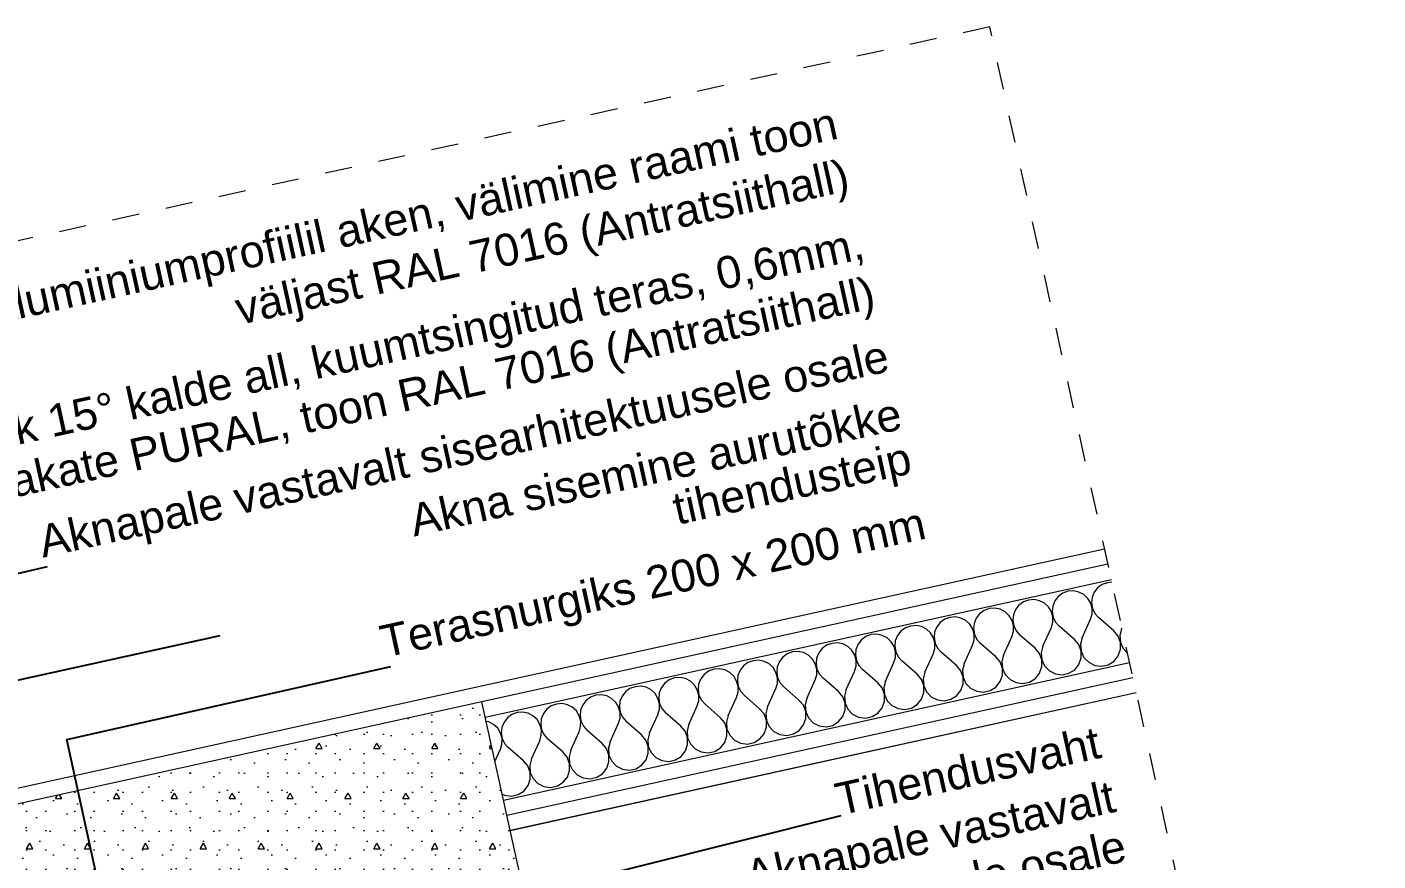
# Model space of a CAD drawing. Header units: millimetres. Extents: x 1638 to 3413, y -238 to 1458.
# Drawn here: x 2363 to 3413, y 809 to 1458 of the extents above; entities that cross this region are included whole.
import ezdxf

# ---------------------------------------------------------------- set-up
doc = ezdxf.new("R2010")
doc.units = ezdxf.units.MM
doc.header["$MEASUREMENT"] = 0
doc.linetypes.add('Dashed', pattern=[42.333333, 21.166667, -21.166667])
for name, color, linetype, lineweight in [('0_Pen_No__1', 7, 'Continuous', 13), ('Annotation - Label_Pen_No__2', 8, 'Continuous', 15), ('New_Structural - Bearing_Pen_No__1', 7, 'Continuous', 13)]:
    doc.layers.add(name, color=color, linetype=linetype, lineweight=lineweight)
doc.styles.add('GENERATED_STYLE_1', font='')
doc.styles.get('GENERATED_STYLE_1').set_extended_font_data('Arial')
doc.dimstyles.new('GENERATED_STYLE__2', dxfattribs={"dimtxt": 0.18, "dimasz": 7.6, "dimexe": 0.18, "dimexo": 0.0625, "dimgap": 0, "dimtad": 0, "dimtih": 1, "dimtoh": 1, "dimdec": 4, "dimzin": 0, "dimdsep": 46, "dimcen": 0.09, "dimadec": 0, "dimazin": 0, "dimtfac": 1, "dimtdec": 4, "dimtmove": 0, "dimatfit": 3, "dimldrblk": 'ARROWHEAD_14', "dimfxl": 0, "dimtolj": 1, "dimtzin": 0, "dimarcsym": 0})
pattern_1 = [(0, (0, 0), (0, 77.9423), [4.875, -40.125]), (0, (22.5, 38.97), (0, 77.9423), [4.875, -40.125]), (60, (0, 0), (-67.5, 38.9711), [4.875, -40.125]), (60, (45, 0), (-67.5, 38.9711), [4.875, -40.125]), (120, (4.875, 0), (67.5, 38.9711), [4.875, -40.125]), (120, (49.875, 0), (67.5, 38.9711), [4.875, -40.125]), (0, (0, 7.5), (0, 15), [0, -15, 0, -22.5]), (45, (7.5, 7.5), (-10.6066, 10.6066), [0, -11.25, 0, -18.75])]

# ---------------------------------------------------------------- blocks, each defined once
blk = doc.blocks.new('*X3')
at = {"layer": 'New_Structural - Bearing_Pen_No__1', "color": 7, "linetype": 'Continuous', "lineweight": 13}
for p, q in [((3195.4, 1021.3), (3192.8, 1017.9)), ((3198.9, 1023.9), (3195.4, 1021.3)), ((3203, 1025.4), (3198.9, 1023.9)), ((3206.6, 1025.7), (3203, 1025.4)), ((3137.7, 1010.4), (3134.2, 1007.9)), ((3141.8, 1011.9), (3137.7, 1010.4)), ((3146.1, 1012.3), (3141.8, 1011.9)), ((3150.3, 1011.4), (3146.1, 1012.3)), ((3154.2, 1009.4), (3150.3, 1011.4)), ((3157.3, 1006.5), (3154.2, 1009.4)), ((3162.2, 1011.2), (3160.5, 1007.2)), ((3164.8, 1014.6), (3162.2, 1011.2)), ((3168.3, 1017.2), (3164.8, 1014.6)), ((3172.4, 1018.7), (3168.3, 1017.2)), ((3176.7, 1019), (3172.4, 1018.7)), ((3180.9, 1018.1), (3176.7, 1019)), ((3184.8, 1016.2), (3180.9, 1018.1)), ((3187.9, 1013.2), (3184.8, 1016.2)), ((3190.1, 1009.5), (3187.9, 1013.2)), ((3191.3, 1005.3), (3190.1, 1009.5)), ((3191.1, 1013.9), (3190.7, 1009.6)), ((3190.7, 1009.6), (3191.4, 1005.4)), ((3192.8, 1017.9), (3191.1, 1013.9)), ((3080.6, 998.4), (3076.5, 996.9)), ((3084.9, 998.8), (3080.6, 998.4)), ((3089.1, 997.9), (3084.9, 998.8)), ((3103.6, 1001.1), (3101, 997.7)), ((3107.1, 1003.7), (3103.6, 1001.1)), ((3111.2, 1005.2), (3107.1, 1003.7)), ((3115.5, 1005.5), (3111.2, 1005.2)), ((3119.7, 1004.7), (3115.5, 1005.5)), ((3123.6, 1002.7), (3119.7, 1004.7)), ((3126.7, 999.7), (3123.6, 1002.7)), ((3128.9, 996), (3126.7, 999.7)), ((3129.9, 1000.4), (3129.5, 996.1)), ((3131.6, 1004.5), (3129.9, 1000.4)), ((3134.2, 1007.9), (3131.6, 1004.5)), ((3159.5, 1002.8), (3157.3, 1006.5)), ((3160.7, 998.6), (3159.5, 1002.8)), ((3160.5, 1007.2), (3160.1, 1002.9)), ((3160.1, 1002.9), (3160.8, 998.6)), ((3160.6, 994.3), (3160.7, 998.6)), ((3160.8, 998.6), (3162.7, 994.7)), ((3190, 996.9), (3191.2, 1001)), ((3191.2, 1001), (3191.3, 1005.3)), ((3191.4, 1005.4), (3193.3, 1001.5)), ((3193.3, 1001.5), (3196.1, 998.2)), ((3208, 988), (3196.1, 998.2)), ((3042.4, 987.6), (3039.8, 984.2)), ((3045.9, 990.2), (3042.4, 987.6)), ((3050, 991.7), (3045.9, 990.2)), ((3054.3, 992), (3050, 991.7)), ((3058.5, 991.2), (3054.3, 992)), ((3062.4, 989.2), (3058.5, 991.2)), ((3065.5, 986.3), (3062.4, 989.2)), ((3070.4, 991), (3068.7, 987)), ((3073, 994.4), (3070.4, 991)), ((3076.5, 996.9), (3073, 994.4)), ((3093, 995.9), (3089.1, 997.9)), ((3096.1, 993), (3093, 995.9)), ((3098.3, 989.3), (3096.1, 993)), ((3099.5, 985.1), (3098.3, 989.3)), ((3099.3, 993.7), (3098.9, 989.4)), ((3098.9, 989.4), (3099.6, 985.1)), ((3101, 997.7), (3099.3, 993.7)), ((3130.1, 991.9), (3128.9, 996)), ((3129.5, 996.1), (3130.2, 991.9)), ((3130, 987.5), (3130.1, 991.9)), ((3130.2, 991.9), (3132.1, 988)), ((3132.1, 988), (3134.9, 984.7)), ((3152.9, 975.9), (3159.4, 990.1)), ((3159.4, 990.1), (3160.6, 994.3)), ((3162.7, 994.7), (3165.5, 991.5)), ((3177.4, 981.3), (3165.5, 991.5)), ((3183.5, 982.6), (3190, 996.9)), ((3211.4, 983.9), (3208, 988)), ((3214.1, 989.3), (3212.8, 984.2)), ((3214.1, 989.3), (3214.4, 990.1)), ((2988.8, 978.2), (2984.7, 976.7)), ((2993.1, 978.6), (2988.8, 978.2)), ((2997.3, 977.7), (2993.1, 978.6)), ((3001.2, 975.7), (2997.3, 977.7)), ((3009.2, 977.5), (3007.5, 973.5)), ((3011.8, 980.9), (3009.2, 977.5)), ((3015.3, 983.5), (3011.8, 980.9)), ((3019.4, 985), (3015.3, 983.5)), ((3023.7, 985.3), (3019.4, 985)), ((3027.9, 984.4), (3023.7, 985.3)), ((3031.8, 982.5), (3027.9, 984.4)), ((3034.9, 979.5), (3031.8, 982.5)), ((3037.1, 975.8), (3034.9, 979.5)), ((3038.1, 980.2), (3037.7, 975.9)), ((3039.8, 984.2), (3038.1, 980.2)), ((3067.7, 982.6), (3065.5, 986.3)), ((3068.9, 978.4), (3067.7, 982.6)), ((3068.7, 987), (3068.3, 982.7)), ((3068.3, 982.7), (3069, 978.4)), ((3068.8, 974.1), (3068.9, 978.4)), ((3069, 978.4), (3070.9, 974.5)), ((3098.2, 976.7), (3099.4, 980.8)), ((3099.4, 980.8), (3099.5, 985.1)), ((3099.6, 985.1), (3101.5, 981.2)), ((3101.5, 981.2), (3104.3, 978)), ((3116.2, 967.8), (3104.3, 978)), ((3122.3, 969.1), (3128.8, 983.4)), ((3128.8, 983.4), (3130, 987.5)), ((3146.8, 974.5), (3134.9, 984.7)), ((3180.8, 977.2), (3177.4, 981.3)), ((3182.6, 972.2), (3180.8, 977.2)), ((3183.5, 982.6), (3182.2, 977.5)), ((3182.2, 977.5), (3182.6, 972.2)), ((3213.2, 978.9), (3211.4, 983.9)), ((3212.8, 984.2), (3213.2, 978.9)), ((3213.2, 978.9), (3215.4, 974.1)), ((3213.2, 973.6), (3213.2, 978.9)), ((2950.6, 967.4), (2948, 964)), ((2954.1, 970), (2950.6, 967.4)), ((2958.2, 971.5), (2954.1, 970)), ((2962.5, 971.8), (2958.2, 971.5)), ((2966.7, 971), (2962.5, 971.8)), ((2970.6, 969), (2966.7, 971)), ((2973.7, 966), (2970.6, 969)), ((2976.9, 966.8), (2976.5, 962.5)), ((2978.6, 970.8), (2976.9, 966.8)), ((2981.2, 974.2), (2978.6, 970.8)), ((2984.7, 976.7), (2981.2, 974.2)), ((3004.3, 972.8), (3001.2, 975.7)), ((3006.5, 969.1), (3004.3, 972.8)), ((3007.7, 964.9), (3006.5, 969.1)), ((3007.5, 973.5), (3007.1, 969.2)), ((3007.1, 969.2), (3007.8, 964.9)), ((3037, 963.2), (3038.2, 967.3)), ((3038.3, 971.6), (3037.1, 975.8)), ((3037.7, 975.9), (3038.4, 971.7)), ((3038.2, 967.3), (3038.3, 971.6)), ((3038.4, 971.7), (3040.3, 967.8)), ((3040.3, 967.8), (3043.1, 964.5)), ((3061.1, 955.7), (3067.6, 969.9)), ((3067.6, 969.9), (3068.8, 974.1)), ((3070.9, 974.5), (3073.7, 971.3)), ((3085.6, 961), (3073.7, 971.3)), ((3091.7, 962.4), (3098.2, 976.7)), ((3119.6, 963.7), (3116.2, 967.8)), ((3122.3, 969.1), (3121, 964)), ((3150.2, 970.4), (3146.8, 974.5)), ((3152, 965.4), (3150.2, 970.4)), ((3152.9, 975.9), (3151.6, 970.7)), ((3151.6, 970.7), (3152, 965.4)), ((3180.9, 961.8), (3182.6, 966.9)), ((3182.6, 972.2), (3184.8, 967.3)), ((3182.6, 966.9), (3182.6, 972.2)), ((3184.8, 967.3), (3188.5, 963.5)), ((3208.2, 964.4), (3211.5, 968.6)), ((3211.5, 968.6), (3213.2, 973.6)), ((3215.4, 974.1), (3218.7, 970.6)), ((2892.9, 956.5), (2889.4, 953.9)), ((2897, 958), (2892.9, 956.5)), ((2901.3, 958.3), (2897, 958)), ((2905.5, 957.5), (2901.3, 958.3)), ((2909.4, 955.5), (2905.5, 957.5)), ((2917.4, 957.3), (2915.7, 953.3)), ((2920, 960.7), (2917.4, 957.3)), ((2923.5, 963.2), (2920, 960.7)), ((2927.6, 964.7), (2923.5, 963.2)), ((2931.9, 965.1), (2927.6, 964.7)), ((2936.1, 964.2), (2931.9, 965.1)), ((2940, 962.3), (2936.1, 964.2)), ((2943.1, 959.3), (2940, 962.3)), ((2945.3, 955.6), (2943.1, 959.3)), ((2946.3, 960), (2945.9, 955.7)), ((2948, 964), (2946.3, 960)), ((2975.9, 962.3), (2973.7, 966)), ((2977.1, 958.2), (2975.9, 962.3)), ((2976.5, 962.5), (2977.2, 958.2)), ((2977, 953.8), (2977.1, 958.2)), ((2977.2, 958.2), (2979.1, 954.3)), ((2999.9, 942.2), (3006.4, 956.4)), ((3006.4, 956.4), (3007.6, 960.6)), ((3007.6, 960.6), (3007.7, 964.9)), ((3007.8, 964.9), (3009.7, 961)), ((3009.7, 961), (3012.5, 957.8)), ((3024.4, 947.6), (3012.5, 957.8)), ((3030.5, 948.9), (3037, 963.2)), ((3055, 954.3), (3043.1, 964.5)), ((3089, 956.9), (3085.6, 961)), ((3090.8, 952), (3089, 956.9)), ((3091.7, 962.4), (3090.4, 957.3)), ((3090.4, 957.3), (3090.8, 952)), ((3121.4, 958.7), (3119.6, 963.7)), ((3121, 964), (3121.4, 958.7)), ((3121.4, 958.7), (3123.6, 953.9)), ((3121.4, 953.4), (3121.4, 958.7)), ((3150.3, 955.1), (3152, 960.1)), ((3152, 965.4), (3154.2, 960.6)), ((3152, 960.1), (3152, 965.4)), ((3154.2, 960.6), (3157.9, 956.8)), ((3157.9, 956.8), (3162.6, 954.4)), ((3173.1, 954.9), (3177.6, 957.7)), ((3177.6, 957.7), (3180.9, 961.8)), ((3188.5, 963.5), (3193.2, 961.1)), ((3193.2, 961.1), (3198.5, 960.5)), ((3198.5, 960.5), (3203.7, 961.6)), ((3203.7, 961.6), (3208.2, 964.4)), ((2858.8, 947.2), (2856.2, 943.8)), ((2862.3, 949.8), (2858.8, 947.2)), ((2866.4, 951.3), (2862.3, 949.8)), ((2870.7, 951.6), (2866.4, 951.3)), ((2874.9, 950.8), (2870.7, 951.6)), ((2878.8, 948.8), (2874.9, 950.8)), ((2881.9, 945.8), (2878.8, 948.8)), ((2884.1, 942.1), (2881.9, 945.8)), ((2885.1, 946.5), (2884.7, 942.2)), ((2886.8, 950.5), (2885.1, 946.5)), ((2889.4, 953.9), (2886.8, 950.5)), ((2912.5, 952.6), (2909.4, 955.5)), ((2914.7, 948.9), (2912.5, 952.6)), ((2915.9, 944.7), (2914.7, 948.9)), ((2915.7, 953.3), (2915.3, 949)), ((2915.3, 949), (2916, 944.7)), ((2945.2, 943), (2946.4, 947.1)), ((2946.5, 951.4), (2945.3, 955.6)), ((2945.9, 955.7), (2946.6, 951.5)), ((2946.4, 947.1), (2946.5, 951.4)), ((2946.6, 951.5), (2948.5, 947.6)), ((2948.5, 947.6), (2951.3, 944.3)), ((2969.3, 935.4), (2975.8, 949.7)), ((2975.8, 949.7), (2977, 953.8)), ((2979.1, 954.3), (2981.9, 951)), ((2993.8, 940.8), (2981.9, 951)), ((3027.8, 943.5), (3024.4, 947.6)), ((3030.5, 948.9), (3029.2, 943.8)), ((3058.4, 950.2), (3055, 954.3)), ((3060.2, 945.2), (3058.4, 950.2)), ((3061.1, 955.7), (3059.8, 950.5)), ((3059.8, 950.5), (3060.2, 945.2)), ((3089.1, 941.6), (3090.8, 946.6)), ((3090.8, 952), (3093, 947.1)), ((3090.8, 946.6), (3090.8, 952)), ((3093, 947.1), (3096.7, 943.3)), ((3116.4, 944.2), (3119.7, 948.4)), ((3119.7, 948.4), (3121.4, 953.4)), ((3123.6, 953.9), (3127.3, 950)), ((3127.3, 950), (3132, 947.7)), ((3132, 947.7), (3137.3, 947)), ((3137.3, 947), (3142.5, 948.1)), ((3142.5, 948.1), (3147, 950.9)), ((3147, 950.9), (3150.3, 955.1)), ((3162.6, 954.4), (3167.9, 953.7)), ((3167.9, 953.7), (3173.1, 954.9)), ((2801.1, 936.3), (2797.6, 933.7)), ((2805.2, 937.8), (2801.1, 936.3)), ((2809.5, 938.1), (2805.2, 937.8)), ((2813.7, 937.3), (2809.5, 938.1)), ((2817.5, 935.3), (2813.7, 937.3)), ((2820.7, 932.3), (2817.5, 935.3)), ((2825.6, 937.1), (2823.9, 933.1)), ((2828.2, 940.5), (2825.6, 937.1)), ((2831.7, 943), (2828.2, 940.5)), ((2835.8, 944.5), (2831.7, 943)), ((2840.1, 944.9), (2835.8, 944.5)), ((2844.3, 944), (2840.1, 944.9)), ((2848.2, 942), (2844.3, 944)), ((2851.3, 939.1), (2848.2, 942)), ((2853.5, 935.4), (2851.3, 939.1)), ((2854.7, 931.2), (2853.5, 935.4)), ((2854.5, 939.8), (2854.1, 935.5)), ((2854.1, 935.5), (2854.8, 931.2)), ((2856.2, 943.8), (2854.5, 939.8)), ((2885.3, 937.9), (2884.1, 942.1)), ((2884.7, 942.2), (2885.4, 938)), ((2885.2, 933.6), (2885.3, 937.9)), ((2885.4, 938), (2887.3, 934.1)), ((2908.1, 922), (2914.6, 936.2)), ((2914.6, 936.2), (2915.8, 940.4)), ((2915.8, 940.4), (2915.9, 944.7)), ((2916, 944.7), (2917.9, 940.8)), ((2917.9, 940.8), (2920.7, 937.6)), ((2932.6, 927.3), (2920.7, 937.6)), ((2938.7, 928.7), (2945.2, 943)), ((2963.2, 934.1), (2951.3, 944.3)), ((2969.3, 935.4), (2968, 930.3)), ((2997.2, 936.7), (2993.8, 940.8)), ((2999, 931.7), (2997.2, 936.7)), ((2999.9, 942.2), (2998.6, 937)), ((2998.6, 937), (2999, 931.7)), ((3029.6, 938.5), (3027.8, 943.5)), ((3029.2, 943.8), (3029.6, 938.5)), ((3029.6, 938.5), (3031.8, 933.6)), ((3029.6, 933.2), (3029.6, 938.5)), ((3058.5, 934.9), (3060.2, 939.9)), ((3060.2, 945.2), (3062.4, 940.4)), ((3060.2, 939.9), (3060.2, 945.2)), ((3062.4, 940.4), (3066.1, 936.6)), ((3066.1, 936.6), (3070.8, 934.2)), ((3081.3, 934.7), (3085.8, 937.5)), ((3085.8, 937.5), (3089.1, 941.6)), ((3096.7, 943.3), (3101.4, 940.9)), ((3101.4, 940.9), (3106.7, 940.3)), ((3106.7, 940.3), (3111.9, 941.4)), ((3111.9, 941.4), (3116.4, 944.2)), ((2748.3, 924.6), (2744, 924.3)), ((2752.5, 923.8), (2748.3, 924.6)), ((2767, 927), (2764.4, 923.6)), ((2770.5, 929.5), (2767, 927)), ((2774.6, 931), (2770.5, 929.5)), ((2778.9, 931.4), (2774.6, 931)), ((2783.1, 930.5), (2778.9, 931.4)), ((2786.9, 928.6), (2783.1, 930.5)), ((2790.1, 925.6), (2786.9, 928.6)), ((2792.3, 921.9), (2790.1, 925.6)), ((2793.3, 926.3), (2792.9, 922)), ((2795, 930.3), (2793.3, 926.3)), ((2797.6, 933.7), (2795, 930.3)), ((2822.9, 928.6), (2820.7, 932.3)), ((2824.1, 924.5), (2822.9, 928.6)), ((2823.9, 933.1), (2823.5, 928.8)), ((2823.5, 928.8), (2824.2, 924.5)), ((2853.4, 922.7), (2854.6, 926.9)), ((2854.6, 926.9), (2854.7, 931.2)), ((2854.8, 931.2), (2856.7, 927.3)), ((2856.7, 927.3), (2859.5, 924.1)), ((2877.5, 915.2), (2884, 929.5)), ((2884, 929.5), (2885.2, 933.6)), ((2887.3, 934.1), (2890.1, 930.8)), ((2902, 920.6), (2890.1, 930.8)), ((2936, 923.3), (2932.6, 927.3)), ((2938.7, 928.7), (2937.4, 923.6)), ((2966.6, 930), (2963.2, 934.1)), ((2968.4, 925), (2966.6, 930)), ((2968, 930.3), (2968.4, 925)), ((2968.4, 925), (2970.6, 920.2)), ((2968.4, 919.7), (2968.4, 925)), ((2997.3, 921.4), (2999, 926.4)), ((2999, 931.7), (3001.2, 926.9)), ((2999, 926.4), (2999, 931.7)), ((3001.2, 926.9), (3004.9, 923.1)), ((3024.6, 924), (3027.9, 928.1)), ((3027.9, 928.1), (3029.6, 933.2)), ((3031.8, 933.6), (3035.5, 929.8)), ((3035.5, 929.8), (3040.2, 927.4)), ((3040.2, 927.4), (3045.5, 926.8)), ((3045.5, 926.8), (3050.7, 927.9)), ((3050.7, 927.9), (3055.2, 930.7)), ((3055.2, 930.7), (3058.5, 934.9)), ((3070.8, 934.2), (3076.1, 933.5)), ((3076.1, 933.5), (3081.3, 934.7)), ((2721.9, 917.1), (2719.9, 917.5)), ((2725.7, 915.1), (2721.9, 917.1)), ((2728.9, 912.1), (2725.7, 915.1)), ((2733.8, 916.8), (2732.1, 912.8)), ((2736.4, 920.3), (2733.8, 916.8)), ((2739.9, 922.8), (2736.4, 920.3)), ((2744, 924.3), (2739.9, 922.8)), ((2756.3, 921.8), (2752.5, 923.8)), ((2759.5, 918.9), (2756.3, 921.8)), ((2761.7, 915.2), (2759.5, 918.9)), ((2762.9, 911), (2761.7, 915.2)), ((2762.7, 919.6), (2762.3, 915.3)), ((2762.3, 915.3), (2763, 911)), ((2764.4, 923.6), (2762.7, 919.6)), ((2793.5, 917.7), (2792.3, 921.9)), ((2792.9, 922), (2793.6, 917.8)), ((2793.4, 913.4), (2793.5, 917.7)), ((2793.6, 917.8), (2795.5, 913.9)), ((2816.3, 901.7), (2822.8, 916)), ((2822.8, 916), (2824, 920.1)), ((2824, 920.1), (2824.1, 924.5)), ((2824.2, 924.5), (2826.1, 920.6)), ((2826.1, 920.6), (2828.9, 917.4)), ((2840.8, 907.1), (2828.9, 917.4)), ((2846.9, 908.5), (2853.4, 922.7)), ((2871.4, 913.9), (2859.5, 924.1)), ((2877.5, 915.2), (2876.2, 910.1)), ((2905.4, 916.5), (2902, 920.6)), ((2907.2, 911.5), (2905.4, 916.5)), ((2908.1, 922), (2906.8, 916.8)), ((2906.8, 916.8), (2907.2, 911.5)), ((2937.8, 918.3), (2936, 923.3)), ((2937.4, 923.6), (2937.8, 918.3)), ((2937.8, 918.3), (2940, 913.4)), ((2937.8, 913), (2937.8, 918.3)), ((2963.4, 910.5), (2966.7, 914.7)), ((2966.7, 914.7), (2968.4, 919.7)), ((2970.6, 920.2), (2974.3, 916.3)), ((2974.3, 916.3), (2979, 914)), ((2984.3, 913.3), (2989.5, 914.4)), ((2989.5, 914.4), (2994, 917.3)), ((2994, 917.3), (2997.3, 921.4)), ((3004.9, 923.1), (3009.6, 920.7)), ((3009.6, 920.7), (3014.9, 920)), ((3014.9, 920), (3020.1, 921.2)), ((3020.1, 921.2), (3024.6, 924)), ((2731.1, 908.4), (2728.9, 912.1)), ((2732.3, 904.3), (2731.1, 908.4)), ((2732.1, 912.8), (2731.7, 908.5)), ((2731.7, 908.5), (2732.4, 904.3)), ((2732.2, 899.9), (2732.3, 904.3)), ((2732.4, 904.3), (2734.3, 900.4)), ((2761.6, 902.5), (2762.8, 906.7)), ((2762.8, 906.7), (2762.9, 911)), ((2763, 911), (2764.9, 907.1)), ((2764.9, 907.1), (2767.7, 903.9)), ((2779.6, 893.7), (2767.7, 903.9)), ((2785.7, 895), (2792.2, 909.3)), ((2792.2, 909.3), (2793.4, 913.4)), ((2795.5, 913.9), (2798.3, 910.6)), ((2810.2, 900.4), (2798.3, 910.6)), ((2844.2, 903), (2840.8, 907.1)), ((2846.9, 908.5), (2845.6, 903.3)), ((2874.8, 909.8), (2871.4, 913.9)), ((2876.6, 904.8), (2874.8, 909.8)), ((2876.2, 910.1), (2876.6, 904.8)), ((2876.6, 904.8), (2878.8, 900)), ((2876.6, 899.5), (2876.6, 904.8)), ((2905.5, 901.2), (2907.2, 906.2)), ((2907.2, 911.5), (2909.4, 906.7)), ((2907.2, 906.2), (2907.2, 911.5)), ((2909.4, 906.7), (2913.1, 902.9)), ((2928.3, 901), (2932.8, 903.8)), ((2932.8, 903.8), (2936.1, 907.9)), ((2936.1, 907.9), (2937.8, 913)), ((2940, 913.4), (2943.7, 909.6)), ((2943.7, 909.6), (2948.4, 907.2)), ((2948.4, 907.2), (2953.7, 906.6)), ((2953.7, 906.6), (2958.9, 907.7)), ((2958.9, 907.7), (2963.4, 910.5)), ((2979, 914), (2984.3, 913.3)), ((2726.7, 886.4), (2731, 895.8)), ((2731, 895.8), (2732.2, 899.9)), ((2734.3, 900.4), (2737.1, 897.1)), ((2749, 886.9), (2737.1, 897.1)), ((2755.1, 888.3), (2761.6, 902.5)), ((2783, 889.6), (2779.6, 893.7)), ((2785.7, 895), (2784.4, 889.9)), ((2813.6, 896.3), (2810.2, 900.4)), ((2815.4, 891.3), (2813.6, 896.3)), ((2816.3, 901.7), (2815, 896.6)), ((2815, 896.6), (2815.4, 891.3)), ((2846, 898), (2844.2, 903)), ((2845.6, 903.3), (2846, 898.1)), ((2846, 898.1), (2848.2, 893.2)), ((2846, 892.7), (2846, 898)), ((2848.2, 893.2), (2851.9, 889.4)), ((2871.6, 890.3), (2874.9, 894.5)), ((2874.9, 894.5), (2876.6, 899.5)), ((2878.8, 900), (2882.5, 896.1)), ((2882.5, 896.1), (2887.2, 893.7)), ((2887.2, 893.7), (2892.5, 893.1)), ((2892.5, 893.1), (2897.7, 894.2)), ((2897.7, 894.2), (2902.2, 897)), ((2902.2, 897), (2905.5, 901.2)), ((2913.1, 902.9), (2917.8, 900.5)), ((2917.8, 900.5), (2923.1, 899.8)), ((2923.1, 899.8), (2928.3, 901)), ((2752.4, 882.8), (2749, 886.9)), ((2754.2, 877.8), (2752.4, 882.8)), ((2755.1, 888.3), (2753.8, 883.1)), ((2753.8, 883.1), (2754.2, 877.8)), ((2784.8, 884.6), (2783, 889.6)), ((2784.4, 889.9), (2784.8, 884.6)), ((2784.8, 884.6), (2787, 879.7)), ((2784.8, 879.3), (2784.8, 884.6)), ((2813.7, 881), (2815.4, 886)), ((2815.4, 891.3), (2817.6, 886.5)), ((2815.4, 886), (2815.4, 891.3)), ((2817.6, 886.5), (2821.3, 882.6)), ((2821.3, 882.6), (2826, 880.3)), ((2836.5, 880.7), (2841, 883.6)), ((2841, 883.6), (2844.3, 887.7)), ((2844.3, 887.7), (2846, 892.7)), ((2851.9, 889.4), (2856.6, 887)), ((2856.6, 887), (2861.9, 886.3)), ((2861.9, 886.3), (2867.1, 887.5)), ((2867.1, 887.5), (2871.6, 890.3)), ((2752.5, 867.5), (2754.2, 872.5)), ((2754.2, 877.8), (2756.4, 873)), ((2754.2, 872.5), (2754.2, 877.8)), ((2756.4, 873), (2760.1, 869.2)), ((2779.8, 870.1), (2783.1, 874.2)), ((2783.1, 874.2), (2784.8, 879.3)), ((2787, 879.7), (2790.7, 875.9)), ((2790.7, 875.9), (2795.4, 873.5)), ((2795.4, 873.5), (2800.7, 872.9)), ((2800.7, 872.9), (2805.9, 874)), ((2805.9, 874), (2810.4, 876.8)), ((2810.4, 876.8), (2813.7, 881)), ((2826, 880.3), (2831.3, 879.6)), ((2831.3, 879.6), (2836.5, 880.7)), ((2744.7, 860.5), (2749.2, 863.3)), ((2749.2, 863.3), (2752.5, 867.5)), ((2760.1, 869.2), (2764.8, 866.8)), ((2764.8, 866.8), (2770.1, 866.1)), ((2770.1, 866.1), (2775.3, 867.3)), ((2775.3, 867.3), (2779.8, 870.1)), ((2732.3, 861), (2734.2, 860)), ((2734.2, 860), (2739.5, 859.4)), ((2739.5, 859.4), (2744.7, 860.5))]:
    blk.add_line(p, q, dxfattribs=at)
blk = doc.blocks.new('ARROWHEAD_14')
at = {"color": 0, "linetype": 'Continuous', "lineweight": 0}
blk.add_line((0, 0), (-1, 0), dxfattribs=at)
at = {"color": 0, "linetype": 'Continuous', "lineweight": 0, "flags": 128}
blk.add_lwpolyline([(-0.9093, 0.525), (0, 0), (-0.9093, -0.525)], dxfattribs=at)

msp = doc.modelspace()

# ---------------------------------------------------------------- hatches: boundary and pattern name
at = {"layer": 'New_Structural - Bearing_Pen_No__1', "linetype": 'Continuous', "lineweight": 13}
h = msp.add_hatch(dxfattribs=at)
h.set_pattern_fill('Lightweight_Concrete_0001', style=0, pattern_type=2)
h.set_pattern_definition(pattern_1)
h.paths.add_polyline_path([(2716.5, 932.7), (2531.5, 891.9), (2572.4, 706.4), (2757.4, 747.1)])
h = msp.add_hatch(dxfattribs=at)
h.set_pattern_fill('Lightweight_Concrete_0001', style=0, pattern_type=2)
h.set_pattern_definition(pattern_1)
h.paths.add_polyline_path([(2531.5, 891.9), (2273.5, 835.1), (2314.3, 649.5), (2572.4, 706.4)])

# ---------------------------------------------------------------- linework, layer by layer
at = {"layer": '0_Pen_No__1', "color": 7, "linetype": 'Dashed', "lineweight": 13}
msp.add_lwpolyline([(3111.5, 1457.7), (1638.1, 1133.2), (1940.1, -238.1), (3413.5, 86.4)], close=True, dxfattribs=at)
at = {"layer": 'New_Structural - Bearing_Pen_No__1', "color": 7, "linetype": 'Continuous', "lineweight": 13}
for p, q in [((3200.9, 1051.6), (2714, 944.4)), ((3203.5, 1039.9), (2716.5, 932.7)), ((3206.2, 1027.7), (2719.2, 920.5)), ((2733.4, 856.2), (3220.3, 963.4)), ((2736, 844.5), (3222.9, 951.7)), ((2714, 944.4), (2270.9, 846.8)), ((2738.6, 832.8), (3225.5, 940))]:
    msp.add_line(p, q, dxfattribs=at)
for points in [[(2738.6, 832.7), (3225.5, 939.9)], [(2716.5, 932.7), (2273.5, 835.1)], [(2757.4, 747.1), (2716.5, 932.7)]]:
    msp.add_lwpolyline(points, dxfattribs=at)

# ---------------------------------------------------------------- block references
msp.add_blockref('*X3', (0, 0), dxfattribs=at)

# ---------------------------------------------------------------- texts
at = {"layer": 'Annotation - Label_Pen_No__2', "color": 8, "linetype": 'Continuous', "lineweight": 15, "char_height": 25, "attachment_point": 9, "style": 'GENERATED_STYLE_1'}
for s, insert, width, rotation, line_spacing_factor in [('\\A1;{\\pqr;\\fArial|b0|i0|c0|p34; \\fArial|b0|i0|c0|p34;3-kordne puitalumiiniumprofiilil aken, välimine raami toon väljast RAL 7016 (Antratsiithall)}', (3005.5, 1323.3), 977.865, 12.4199, 0.994376), ('\\A1;{\\pqr;\\fArial|b0|i0|c0|p34;Aknaplekk 15° kalde all, kuumtsingitud teras, 0,6mm, pinnakate PURAL, toon RAL 7016 (Antratsiithall)}', (3025.6, 1232), 971.47, 12.4199, 0.946384), ('\\A1;{\\pqr;\\fArial|b0|i0|c0|p34;Akna sisemine aurutõkke tihendusteip}', (3054, 1103.4), 553.837, 12.4193, 0.844679), ('\\A1;{\\pqr;\\fArial|b0|i0|c0|p34;A\\fArial|b0|i0|c0|p34;knapale vastavalt sisearhitektuusele osale}', (3219.4, 808.7), 447.583, 12.42, 0.942728)]:
    msp.add_mtext(s, dxfattribs=dict(at, insert=insert, width=width, rotation=rotation, line_spacing_factor=line_spacing_factor))
for s, insert, rotation in [('\\A1;{\\pqr;\\fArial|b0|i0|c0|p34;A\\fArial|b0|i0|c0|p34;knapale vastavalt sisearhitektuusele osale}', (3036.5, 1182.7), 12.4199), ('\\A1;{\\pqr;\\fArial|b0|i0|c0|p34;Terasnurgiks\\fArial|b0|i0|c0|p34; \\fArial|b0|i0|c0|p34;200 x 200 mm}', (3065.1, 1052.7), 12.4201), ('\\A1;{\\pqr;\\fArial|b0|i0|c0|p34;Tihendusvaht}', (3199.6, 889.1), 12.4378)]:
    msp.add_mtext(s, dxfattribs=dict(at, insert=insert, rotation=rotation))

# ---------------------------------------------------------------- leaders
at = {"layer": 'Annotation - Label_Pen_No__2', "color": 8, "linetype": 'Continuous', "lineweight": 15, "annotation_type": 0, "has_hookline": 1, "hookline_direction": 0}
for points, text_width, horizontal_direction in [([(1994.7, 395.9), (1847.6, 1063.8), (2050.5, 1113)], 883.8, (0.976598, 0.215075, 0)), ([(2054, 312.7), (1906.4, 983), (2076.9, 1023.1)], 815.7, (0.976598, 0.215075, 0)), ([(2289.9, 709.1), (2225.3, 1002.3), (2378.7, 1037.9)], 673.5, (0.976598, 0.215075, 0)), ([(2310.3, 667.9), (2253.2, 927.2), (2513.1, 984.2)], 388.4, (0.9766, 0.215064, 0)), ([(2443.3, 678), (2393.7, 903.4), (2645.8, 960.3)], 429.4, (0.976597, 0.215077, 0)), ([(2621.9, 481.7), (2711.5, 773.1), (2996.1, 844.3)], 208.4, (0.976531, 0.215379, 0))]:
    msp.add_leader(points, dimstyle='GENERATED_STYLE__2', dxfattribs=dict(at, text_width=text_width, horizontal_direction=horizontal_direction))

doc.saveas('drawing.dxf')
